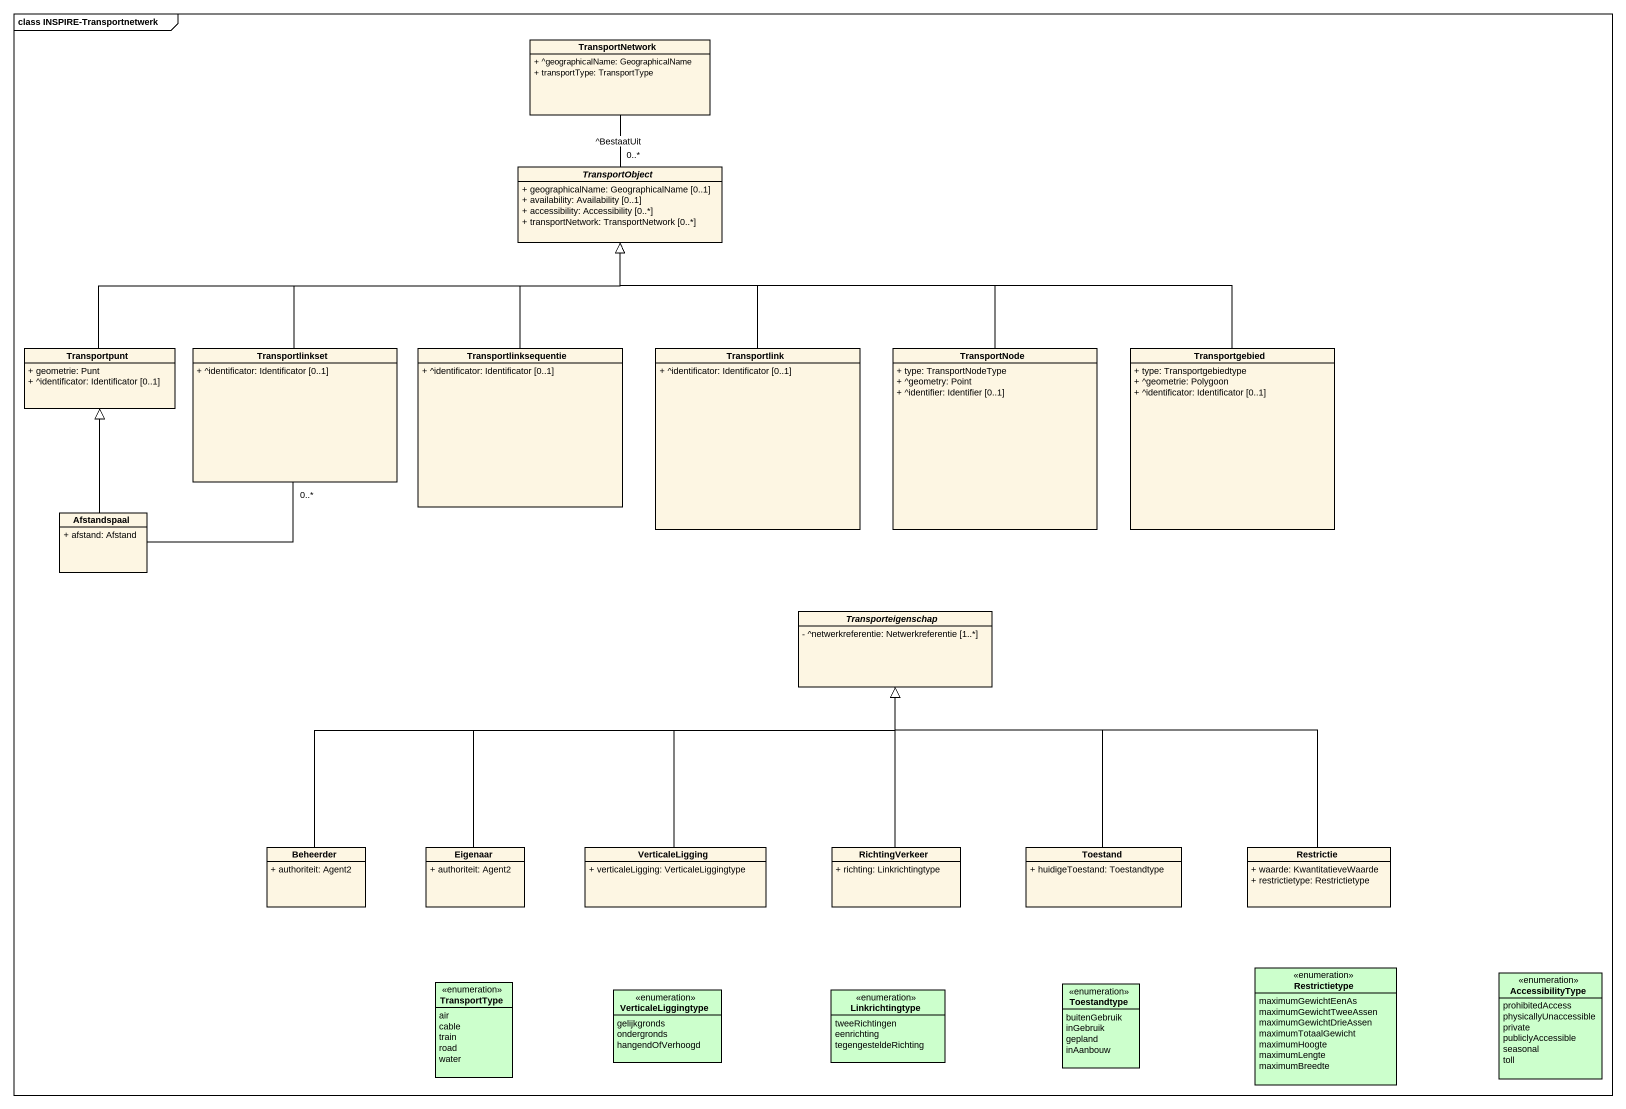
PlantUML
@startuml
mainframe class INSPIRE-Transportnetwerk
hide circle
hide empty members
skinparam classAttributeIconSize 0
class TransportNetwork {
  + ^geographicalName: GeographicalName
  + transportType: TransportType
}
abstract class TransportObject {
  + geographicalName: GeographicalName [0..1]
  + availability: Availability [0..1]
  + accessibility: Accessibility [0..*]
  + transportNetwork: TransportNetwork [0..*]
}
class Transportpunt {
  + geometrie: Punt
  + ^identificator: Identificator [0..1]
}
class Transportlinkset {
  + ^identificator: Identificator [0..1]
}
class Transportlinksequentie {
  + ^identificator: Identificator [0..1]
}
class Transportlink {
  + ^identificator: Identificator [0..1]
}
class TransportNode {
  + type: TransportNodeType
  + ^geometry: Point
  + ^identifier: Identifier [0..1]
}
class Transportgebied {
  + type: Transportgebiedtype
  + ^geometrie: Polygoon
  + ^identificator: Identificator [0..1]
}
class Afstandspaal {
  + afstand: Afstand
}
abstract class Transporteigenschap {
  - ^netwerkreferentie: Netwerkreferentie [1..*]
}
class Beheerder {
  + authoriteit: Agent2
}
class Eigenaar {
  + authoriteit: Agent2
}
class VerticaleLigging {
  + verticaleLigging: VerticaleLiggingtype
}
class RichtingVerkeer {
  + richting: Linkrichtingtype
}
class Toestand {
  + huidigeToestand: Toestandtype
}
class Restrictie {
  + waarde: KwantitatieveWaarde
  + restrictietype: Restrictietype
}
enum Restrictietype #CCFFCC {
  maximumGewichtEenAs
  maximumGewichtTweeAssen
  maximumGewichtDrieAssen
  maximumTotaalGewicht
  maximumHoogte
  maximumLengte
  maximumBreedte
}
enum TransportType #CCFFCC {
  air
  cable
  train
  road
  water
}
enum VerticaleLiggingtype #CCFFCC {
  gelijkgronds
  ondergronds
  hangendOfVerhoogd
}
enum Linkrichtingtype #CCFFCC {
  tweeRichtingen
  eenrichting
  tegengesteldeRichting
}
enum Toestandtype #CCFFCC {
  buitenGebruik
  inGebruik
  gepland
  inAanbouw
}
enum AccessibilityType #CCFFCC {
  prohibitedAccess
  physicallyUnaccessible
  private
  publiclyAccessible
  seasonal
  toll
}
TransportNetwork -- "0..*" TransportObject : ^BestaatUit
Transportpunt -right-|> TransportObject
Transportlinkset -up-|> TransportObject
Transportlinksequentie -up-|> TransportObject
Transportlink -up-|> TransportObject
TransportNode -up-|> TransportObject
Transportgebied -left-|> TransportObject
Afstandspaal -up-|> Transportpunt
Afstandspaal -up- "0..*" Transportlinkset
Beheerder -right-|> Transporteigenschap
Eigenaar -right-|> Transporteigenschap
VerticaleLigging -up-|> Transporteigenschap
RichtingVerkeer -up-|> Transporteigenschap
Toestand -up-|> Transporteigenschap
Restrictie -left-|> Transporteigenschap
@enduml
